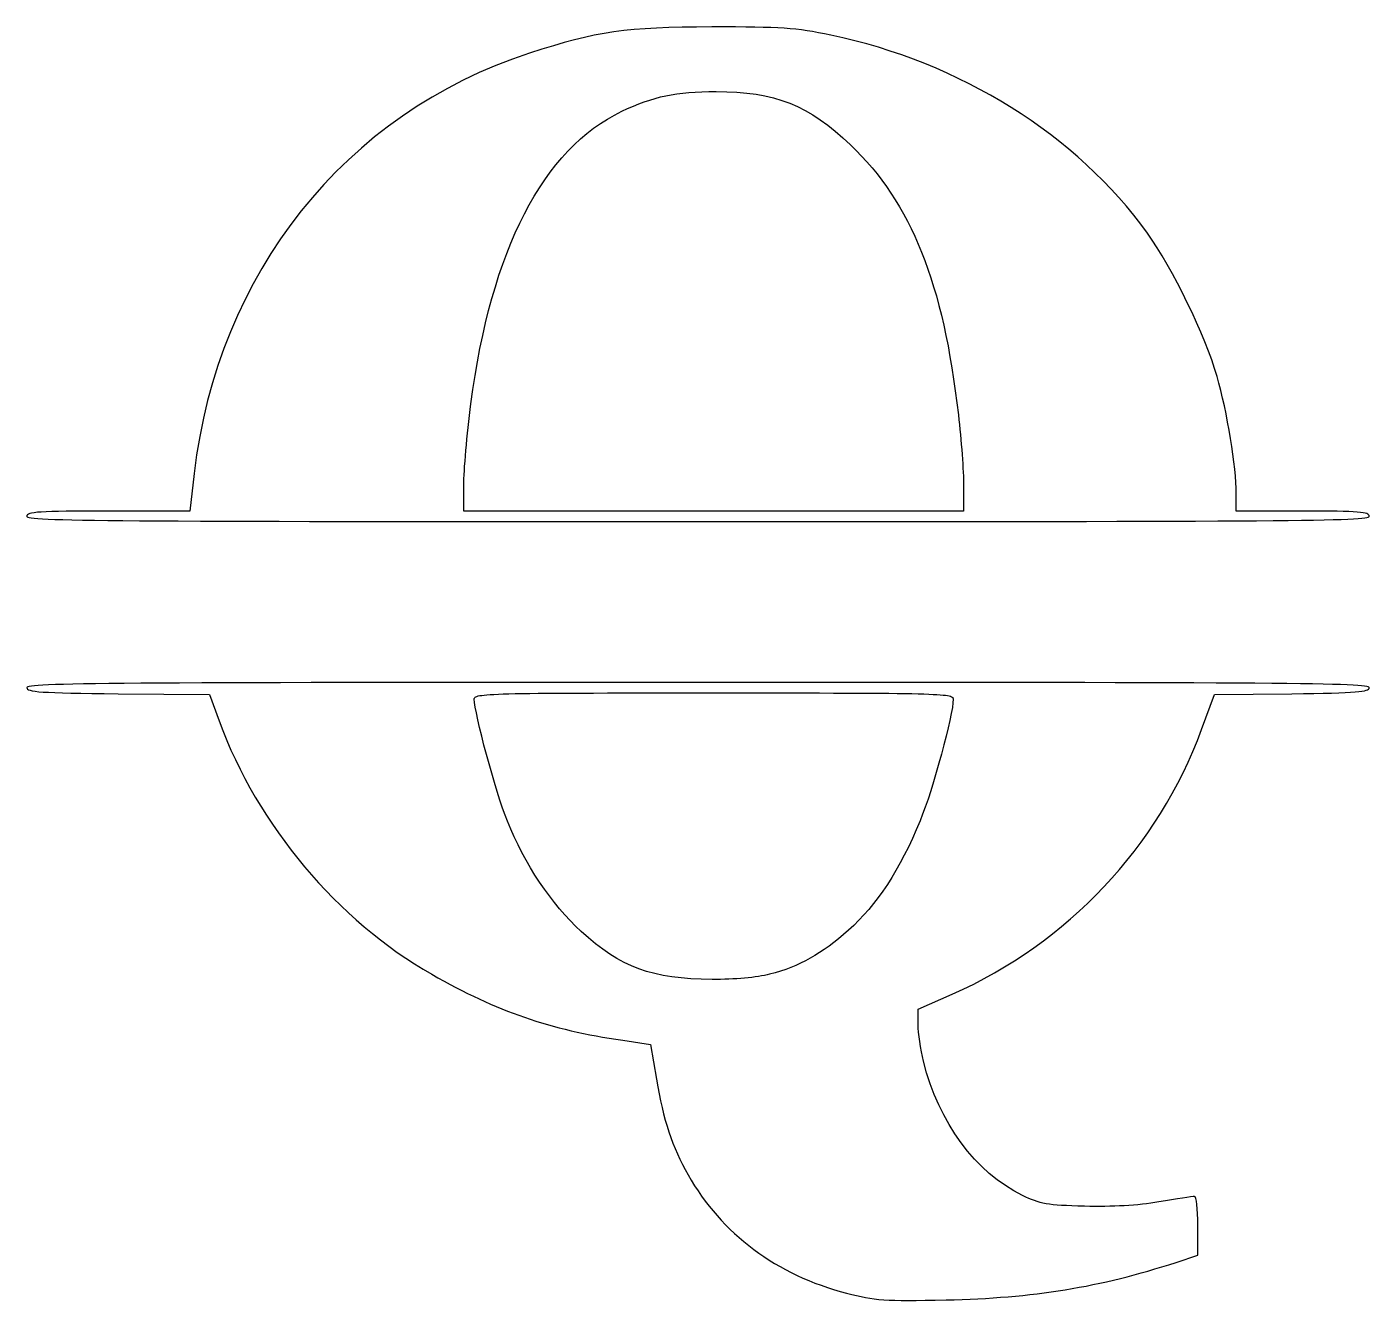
# Model space of a CAD drawing. Header units: centimetres. Extents: x -5.5 to 4.6, y -5.2 to 4.5.
import ezdxf

# ---------------------------------------------------------------- set-up
doc = ezdxf.new("R2010")
doc.units = ezdxf.units.CM
doc.header["$MEASUREMENT"] = 0
doc.layers.add('Layer 1', color=7, linetype='Continuous')

msp = doc.modelspace()

# ---------------------------------------------------------------- linework, layer by layer
at = {"layer": 'Layer 1'}
for points, knots in [([(-5.53226, 0.747), (-5.53226, 0.78114), (-5.44606, 0.78669), (-4.91525, 0.78669), (-4.91525, 0.78669), (-4.91525, 0.78669), (-4.29824, 0.78669), (-4.29824, 0.78669), (-4.29824, 0.78669), (-4.29824, 0.78669), (-4.26553, 1.07112), (-4.26553, 1.07112), (-4.26553, 1.07112), (-4.09131, 2.5859), (-3.12403, 3.79766), (-1.72661, 4.25176), (-1.72661, 4.25176), (-1.21404, 4.41832), (-1.00063, 4.449), (-0.34643, 4.45013), (-0.34643, 4.45013), (0.18035, 4.45104), (0.28391, 4.44391), (0.55315, 4.38816), (0.55315, 4.38816), (1.5294, 4.18602), (2.41933, 3.62961), (2.94915, 2.89012), (2.94915, 2.89012), (3.14057, 2.62295), (3.38768, 2.11488), (3.47644, 1.80599), (3.47644, 1.80599), (3.55316, 1.53902), (3.62232, 1.11857), (3.62232, 0.91915), (3.62232, 0.91915), (3.62232, 0.91915), (3.62232, 0.78668), (3.62232, 0.78668), (3.62232, 0.78668), (3.62232, 0.78668), (4.12503, 0.78668), (4.12503, 0.78668), (4.12503, 0.78668), (4.55424, 0.78668), (4.62774, 0.78088), (4.62774, 0.74699), (4.62774, 0.74699), (4.62774, 0.71185), (4.04566, 0.7073), (-0.45226, 0.7073), (-0.45226, 0.7073), (-4.95018, 0.7073), (-5.53226, 0.71185), (-5.53226, 0.74699), (-5.53226, 0.74699), (-5.53226, 0.74699), (-5.53226, 0.747), (-5.53226, 0.747)], [0, 0, 0, 0, 0.0625, 0.0625, 0.0625, 0.0625, 0.125, 0.125, 0.125, 0.125, 0.1875, 0.1875, 0.1875, 0.1875, 0.25, 0.25, 0.25, 0.25, 0.3125, 0.3125, 0.3125, 0.3125, 0.375, 0.375, 0.375, 0.375, 0.4375, 0.4375, 0.4375, 0.4375, 0.5, 0.5, 0.5, 0.5, 0.5625, 0.5625, 0.5625, 0.5625, 0.625, 0.625, 0.625, 0.625, 0.6875, 0.6875, 0.6875, 0.6875, 0.75, 0.75, 0.75, 0.75, 0.8125, 0.8125, 0.8125, 0.8125, 0.875, 0.875, 0.875, 0.875, 1, 1, 1, 1]), ([(1.55834, 0.97851), (1.55821, 1.08401), (1.5403, 1.32511), (1.51856, 1.51429), (1.51856, 1.51429), (1.40344, 2.5156), (1.16387, 3.11536), (0.70205, 3.55837), (0.70205, 3.55837), (0.38895, 3.85872), (0.12908, 3.96169), (-0.31586, 3.96169), (-0.31586, 3.96169), (-0.62057, 3.96169), (-0.78742, 3.92665), (-1.02927, 3.81186), (-1.02927, 3.81186), (-1.62446, 3.52937), (-2.01932, 2.76362), (-2.17061, 1.59845), (-2.17061, 1.59845), (-2.2005, 1.36825), (-2.22496, 1.09143), (-2.22496, 0.98329), (-2.22496, 0.98329), (-2.22496, 0.98329), (-2.22496, 0.78668), (-2.22496, 0.78668), (-2.22496, 0.78668), (-2.22496, 0.78668), (-0.33319, 0.78668), (-0.33319, 0.78668), (-0.33319, 0.78668), (-0.33319, 0.78668), (1.55858, 0.78668), (1.55858, 0.78668), (1.55858, 0.78668), (1.55858, 0.78668), (1.55834, 0.9785), (1.55834, 0.9785), (1.55834, 0.9785), (1.55834, 0.9785), (1.55834, 0.97851), (1.55834, 0.97851)], [0, 0, 0, 0, 0.08333333, 0.08333333, 0.08333333, 0.08333333, 0.16666667, 0.16666667, 0.16666667, 0.16666667, 0.25, 0.25, 0.25, 0.25, 0.33333333, 0.33333333, 0.33333333, 0.33333333, 0.41666667, 0.41666667, 0.41666667, 0.41666667, 0.5, 0.5, 0.5, 0.5, 0.58333333, 0.58333333, 0.58333333, 0.58333333, 0.66666667, 0.66666667, 0.66666667, 0.66666667, 0.75, 0.75, 0.75, 0.75, 0.83333333, 0.83333333, 0.83333333, 0.83333333, 1, 1, 1, 1]), ([(0.67222, -5.1313), (0.14472, -4.99522), (-0.27511, -4.68193), (-0.52747, -4.23605), (-0.52747, -4.23605), (-0.64654, -4.02568), (-0.71472, -3.8196), (-0.76664, -3.51314), (-0.76664, -3.51314), (-0.76664, -3.51314), (-0.81141, -3.2489), (-0.81141, -3.2489), (-0.81141, -3.2489), (-0.81141, -3.2489), (-1.0221, -3.21803), (-1.0221, -3.21803), (-1.0221, -3.21803), (-1.57941, -3.13637), (-1.96824, -3.00196), (-2.46664, -2.71869), (-2.46664, -2.71869), (-3.18006, -2.31321), (-3.78592, -1.59198), (-4.07773, -0.80081), (-4.07773, -0.80081), (-4.07773, -0.80081), (-4.15092, -0.60237), (-4.15092, -0.60237), (-4.15092, -0.60237), (-4.15092, -0.60237), (-4.84159, -0.59532), (-4.84159, -0.59532), (-4.84159, -0.59532), (-5.43128, -0.5893), (-5.53226, -0.58253), (-5.53226, -0.54902), (-5.53226, -0.54902), (-5.53226, -0.51446), (-4.92491, -0.50977), (-0.45226, -0.50977), (-0.45226, -0.50977), (4.01649, -0.50977), (4.62774, -0.51448), (4.62774, -0.54895), (4.62774, -0.54895), (4.62774, -0.58216), (4.5385, -0.58922), (4.04247, -0.59525), (4.04247, -0.59525), (4.04247, -0.59525), (3.4572, -0.60237), (3.4572, -0.60237), (3.4572, -0.60237), (3.4572, -0.60237), (3.35937, -0.86695), (3.35937, -0.86695), (3.35937, -0.86695), (3.03004, -1.75765), (2.34795, -2.48134), (1.47258, -2.86884), (1.47258, -2.86884), (1.47258, -2.86884), (1.21461, -2.98303), (1.21461, -2.98303), (1.21461, -2.98303), (1.21461, -2.98303), (1.21461, -3.09857), (1.21461, -3.09857), (1.21461, -3.09857), (1.21461, -3.16211), (1.23276, -3.28726), (1.25493, -3.37667), (1.25493, -3.37667), (1.37046, -3.84247), (1.64647, -4.2161), (2.00515, -4.39224), (2.00515, -4.39224), (2.13807, -4.45752), (2.1879, -4.4662), (2.47412, -4.47397), (2.47412, -4.47397), (2.68384, -4.47966), (2.87789, -4.46825), (3.03637, -4.4409), (3.03637, -4.4409), (3.16947, -4.41793), (3.29028, -4.39914), (3.30482, -4.39914), (3.30482, -4.39914), (3.32035, -4.39914), (3.33127, -4.49109), (3.33127, -4.62188), (3.33127, -4.62188), (3.33127, -4.62188), (3.33127, -4.84462), (3.33127, -4.84462), (3.33127, -4.84462), (3.33127, -4.84462), (3.16591, -4.8986), (3.16591, -4.8986), (3.16591, -4.8986), (2.59332, -5.08552), (2.08274, -5.16875), (1.42627, -5.18217), (1.42627, -5.18217), (0.95251, -5.19186), (0.89086, -5.1877), (0.67221, -5.13129), (0.67221, -5.13129), (0.67221, -5.13129), (0.67222, -5.1313), (0.67222, -5.1313)], [0, 0, 0, 0, 0.03448276, 0.03448276, 0.03448276, 0.03448276, 0.06896552, 0.06896552, 0.06896552, 0.06896552, 0.10344828, 0.10344828, 0.10344828, 0.10344828, 0.13793103, 0.13793103, 0.13793103, 0.13793103, 0.17241379, 0.17241379, 0.17241379, 0.17241379, 0.20689655, 0.20689655, 0.20689655, 0.20689655, 0.24137931, 0.24137931, 0.24137931, 0.24137931, 0.27586207, 0.27586207, 0.27586207, 0.27586207, 0.31034483, 0.31034483, 0.31034483, 0.31034483, 0.34482759, 0.34482759, 0.34482759, 0.34482759, 0.37931034, 0.37931034, 0.37931034, 0.37931034, 0.4137931, 0.4137931, 0.4137931, 0.4137931, 0.44827586, 0.44827586, 0.44827586, 0.44827586, 0.48275862, 0.48275862, 0.48275862, 0.48275862, 0.51724138, 0.51724138, 0.51724138, 0.51724138, 0.55172414, 0.55172414, 0.55172414, 0.55172414, 0.5862069, 0.5862069, 0.5862069, 0.5862069, 0.62068966, 0.62068966, 0.62068966, 0.62068966, 0.65517241, 0.65517241, 0.65517241, 0.65517241, 0.68965517, 0.68965517, 0.68965517, 0.68965517, 0.72413793, 0.72413793, 0.72413793, 0.72413793, 0.75862069, 0.75862069, 0.75862069, 0.75862069, 0.79310345, 0.79310345, 0.79310345, 0.79310345, 0.82758621, 0.82758621, 0.82758621, 0.82758621, 0.86206897, 0.86206897, 0.86206897, 0.86206897, 0.89655172, 0.89655172, 0.89655172, 0.89655172, 0.93103448, 0.93103448, 0.93103448, 0.93103448, 1, 1, 1, 1]), ([(0.08895, -2.71824), (0.31754, -2.6587), (0.4826, -2.56674), (0.68705, -2.38504), (0.68705, -2.38504), (0.90316, -2.19297), (1.07394, -1.93178), (1.2291, -1.556), (1.2291, -1.556), (1.32719, -1.31844), (1.48005, -0.75633), (1.47944, -0.63545), (1.47944, -0.63545), (1.47923, -0.59181), (1.37517, -0.58915), (-0.33319, -0.58915), (-0.33319, -0.58915), (-2.0514, -0.58915), (-2.14559, -0.59159), (-2.14559, -0.63612), (-2.14559, -0.63612), (-2.14559, -0.74043), (-1.98315, -1.33883), (-1.89516, -1.55867), (-1.89516, -1.55867), (-1.76512, -1.88357), (-1.56028, -2.19008), (-1.3372, -2.39355), (-1.3372, -2.39355), (-1.03646, -2.66786), (-0.80097, -2.75415), (-0.34536, -2.75699), (-0.34536, -2.75699), (-0.1748, -2.75806), (-0.00612, -2.74301), (0.08896, -2.71824), (0.08896, -2.71824), (0.08896, -2.71824), (0.08895, -2.71824), (0.08895, -2.71824)], [0, 0, 0, 0, 0.09090909, 0.09090909, 0.09090909, 0.09090909, 0.18181818, 0.18181818, 0.18181818, 0.18181818, 0.27272727, 0.27272727, 0.27272727, 0.27272727, 0.36363636, 0.36363636, 0.36363636, 0.36363636, 0.45454545, 0.45454545, 0.45454545, 0.45454545, 0.54545455, 0.54545455, 0.54545455, 0.54545455, 0.63636364, 0.63636364, 0.63636364, 0.63636364, 0.72727273, 0.72727273, 0.72727273, 0.72727273, 0.81818182, 0.81818182, 0.81818182, 0.81818182, 1, 1, 1, 1])]:
    msp.add_open_spline(points, degree=3, knots=knots, dxfattribs=at)

doc.saveas('drawing.dxf')
